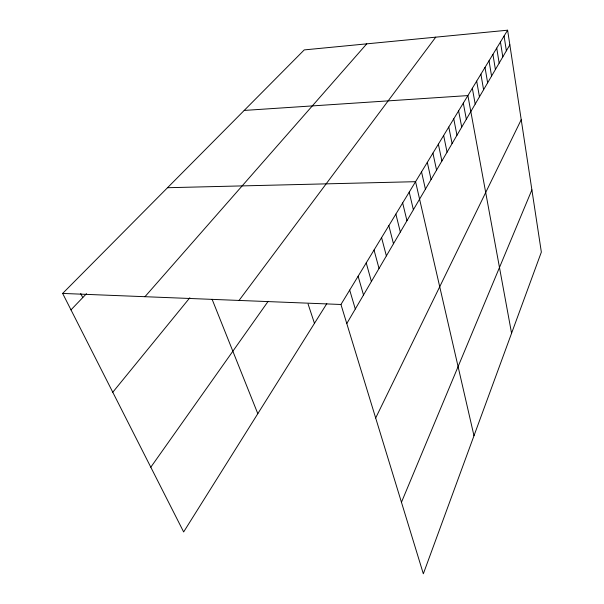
<?xml version="1.0" encoding="UTF-8"?>
<svg xmlns="http://www.w3.org/2000/svg" width="604" height="604" viewBox="0 0 604 604"><rect width="100%" height="100%" fill="white"/><g stroke="black" fill="none" stroke-linecap="round" stroke-linejoin="round"><path stroke-width="0.91" d="M401.456 502.279L531.89 189.86M375.673 417.998L521.222 119.69M346.787 323.563L509.844 44.855M507.617 30.2L541.35 252.11L423.336 573.8L340.95 304.484L507.617 30.2L304.242 49.905L62.65 293.431L183.646 531.943L326.809 303.661M150.804 467.209L268.146 301.321M239.056 300.437L435.741 37.161M112.774 392.238L189.837 297.764M144.96 296.7L366.756 43.843M70.985 309.86L86.531 293.657M244.197 110.434L467.889 95.583L511.573 333.28M167.527 187.716L415.567 181.683L473.981 435.733M62.65 293.431L340.95 304.484M80.725 293.536L82.74 297.613M212.117 299.327L257.81 413.687M308.093 304.031L314.465 323.344M349.693 290.094L355.303 309.006M358.112 276.239L363.502 294.986M366.22 262.891L371.4 281.479M374.035 250.033L379.025 268.455M381.577 237.629L386.371 255.892M388.848 225.662L393.476 243.759M395.869 214.103L400.331 232.034M402.657 202.929L406.96 220.702M409.218 192.132L413.378 209.739M421.532 171.868L425.412 189.165M427.315 162.348L431.075 179.494M432.925 153.122L436.564 170.109M438.368 144.167L441.886 161.004M443.646 135.477L447.058 152.17M448.772 127.036L452.086 143.578M453.755 118.837L456.964 135.236M458.602 110.872L461.713 127.119M463.306 103.125L466.326 119.23M472.343 88.252L475.189 104.084M476.677 81.117L479.448 96.806M480.897 74.164L483.593 89.724M485.012 67.399L487.632 82.816M489.021 60.8L491.565 76.089M492.932 54.375L495.408 69.528M496.737 48.101L499.153 63.133M500.452 41.986L502.8 56.889M504.076 36.021L506.363 50.796"/></g></svg>
